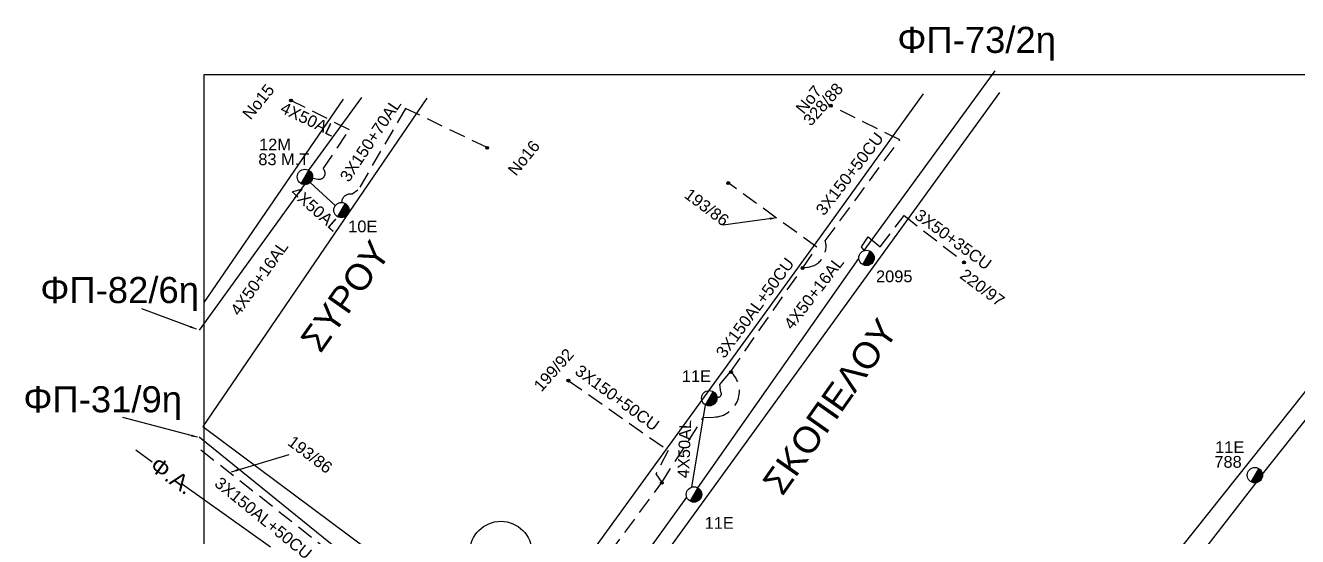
# Model space of a CAD drawing. Header units: millimetres. Extents: x 898 to 3196, y 765 to 1779.
# Drawn here: x 912.3 to 1107.4, y 1696.4 to 1774.8 of the extents above; entities that cross this region are included whole.
import ezdxf
from ezdxf.enums import TextEntityAlignment as Align

# ---------------------------------------------------------------- set-up
doc = ezdxf.new("R2010")
doc.units = ezdxf.units.MM
doc.linetypes.add('DASHED', pattern=[19.05, 12.7, -6.35])
for name, color, linetype in [('Γυμνά εναέρια ΧΤ (3Φ)   3x50+35CU', 7, 'Continuous'), ('Γυμνά εναέρια ΧΤ (3Φ)   4x50AL', 7, 'Continuous'), ('Γυμνά εναέρια ΧΤ και ΦΟΠ (3Φ)   4x50+16AL', 7, 'Continuous'), ('Επιγραφές - Σχήματα', 7, 'Continuous'), ('Καλώδια ΧΤ   3x150+50CU', 7, 'DASHED'), ('Καλώδια ΧΤ   3x150+70AL', 7, 'DASHED'), ('Καλώδια ΧΤ   3x150AL+50CU', 7, 'DASHED'), ('Καλώδια ΧΤ   4x50AL+13CU', 7, 'SYN_LINE'), ('Στύλος ΦΜ', 7, 'Continuous'), ('Στύλος ΦΜ @ 1', 7, 'Continuous'), ('Συνδέσεις', 7, 'Continuous'), ('Υπόβαθρο ΔΕΗ', 7, 'Continuous')]:
    doc.layers.add(name, color=color, linetype=linetype)
doc.styles.add('ar', font='arial.ttf')
doc.styles.get("Standard").update_dxf_attribs({"font": 'arial.ttf'})
doc.linetypes.add('SYN_LINE', pattern='A,0.5,-0.0001,["/\\/\\/\\/",Standard,S=0.1,R=0,X=0,Y=-0.05],-0.25', length=0.7501)
doc.dimstyles.new('ISO-25', dxfattribs={"dimtxt": 2.5, "dimasz": 2.5, "dimexe": 1.25, "dimexo": 0.625, "dimtad": 1, "dimtxsty": 'Standard', "dimcen": 2.5, "dimadec": 0, "dimazin": 0, "dimtfac": 1, "dimtmove": 0, "dimatfit": 3, "dimfxl": 1, "dimarcsym": 0})

# ---------------------------------------------------------------- blocks, each defined once
blk = doc.blocks.new('ΥΠΑΡΧΩΝ ΤΣΙΜΕΝΤΕΝΙΟΣ ΣΤΥΛΟΣ')
at = {"layer": 'Στύλος ΦΜ'}
blk.add_hatch(color=7, dxfattribs=at).paths.add_polyline_path([(-1.29, -2.28, 0.574793), (2.62, 0, 0.268822), (1.3, 2.27)])
at = {"layer": 'Στύλος ΦΜ', "color": 7}
blk.add_line((-1.29, -2.28), (1.3, 2.27), dxfattribs=at)
blk.add_circle((0, 0), 2.62, dxfattribs=at)
at = {"layer": 'Στύλος ΦΜ', "flags": 4}
for tag, p in [('ΑΡΙΘΜΟΣ', (-4.68, 8.05)), ('ΤΥΠΟΣ', (-4.91, 3.03))]:
    blk.add_attdef(tag, p, '', height=4, dxfattribs=at)
blk = doc.blocks.new('_ΣΥΝΔΕΣΗ')
at = {"layer": 'Συνδέσεις', "linetype": 'SYN_LINE', "ltscale": 40}
blk.add_hatch(color=256, dxfattribs=at).paths.add_polyline_path([(0.5, -0.01, 1), (-0.5, -0.01, 1)])
at = {"layer": 'Συνδέσεις'}
blk.add_circle((0, -0.01), 0.5, dxfattribs=at)

msp = doc.modelspace()

# ---------------------------------------------------------------- linework, layer by layer
at = {"layer": 'Γυμνά εναέρια ΧΤ (3Φ)   3x50+35CU', "color": 190, "linetype": 'DASHED', "ltscale": 0.2}
msp.add_lwpolyline([(1040.96, 1740.28), (1040.55, 1740.86), (1041.57, 1742.41), (1043.4, 1740.86), (1047.07, 1745.66), (1056.28, 1738.5)], dxfattribs=at)
at = {"layer": 'Γυμνά εναέρια ΧΤ (3Φ)   4x50AL', "color": 85, "linetype": 'DASHED', "ltscale": 0.2}
msp.add_lwpolyline([(956.33, 1751.39), (957.2, 1751.24, 0.746972), (957.97, 1752.82), (961.99, 1758.81), (953.03, 1763.33)], format="xyb", dxfattribs=at)
at = {"layer": 'Γυμνά εναέρια ΧΤ (3Φ)   4x50AL', "color": 85, "ltscale": 0.2}
msp.add_lwpolyline([(955.99, 1750.74), (959.83, 1747.2)], dxfattribs=at)
at = {"layer": 'Γυμνά εναέρια ΧΤ (3Φ)   4x50AL', "color": 190, "linetype": 'Continuous'}
msp.add_lwpolyline([(1014.52, 1703.99), (1016.61, 1716.61)], dxfattribs=at)
at = {"layer": 'Γυμνά εναέρια ΧΤ και ΦΟΠ (3Φ)   4x50+16AL', "color": 190, "linetype": 'Continuous'}
for points in [[(1040.96, 1740.28), (1061.07, 1767.87)], [(1015.43, 1703.88), (1040.14, 1739.06)], [(991.76, 1671.92), (1013.74, 1702.45)]]:
    msp.add_lwpolyline(points, dxfattribs=at)
at = {"layer": 'Γυμνά εναέρια ΧΤ και ΦΟΠ (3Φ)   4x50+16AL', "color": 85, "linetype": 'Continuous'}
for points in [[(955.76, 1752.61), (963.92, 1763.75)], [(955.1, 1750.41), (938.93, 1728.05)]]:
    msp.add_lwpolyline(points, dxfattribs=at)
at = {"layer": 'Επιγραφές - Σχήματα'}
msp.add_lwpolyline([(939.73, 1767.32), (2955.99, 1767.32), (2955.99, 771.15), (939.73, 771.15)], close=True, dxfattribs=at)
at = {"layer": 'Επιγραφές - Σχήματα', "color": 85, "linetype": 'Continuous'}
for points in [[(929.21, 1709.74), (931.73, 1707.86)], [(936.39, 1704.44), (949.89, 1694.85)]]:
    msp.add_lwpolyline(points, dxfattribs=at)
at = {"layer": 'Επιγραφές - Σχήματα', "linetype": 'Continuous'}
msp.add_circle((985.22, 1694), 4.75, dxfattribs=at)
at = {"layer": 'Καλώδια ΧΤ   3x150+50CU', "color": 133, "ltscale": 0.2}
for points in [[(1018.36, 1717.77), (1018.63, 1717.81, 0.551078), (1018.98, 1718.55), (1018.83, 1719.76), (1020.48, 1721.71), (1031.52, 1737.65), (1032.26, 1737.73, 0.465317), (1034.98, 1741.78), (1046.4, 1757.26)], [(984.91, 1678.09), (988.38, 1675.61), (1009.9, 1704.7), (1016.29, 1714.7), (1017.91, 1714.74, 0.68016), (1020.48, 1721.71)]]:
    msp.add_lwpolyline(points, format="xyb", dxfattribs=at)
msp.add_lwpolyline([(995.57, 1720.37), (1010.88, 1709.62), (1009.01, 1706.01), (1009.9, 1704.7)], dxfattribs=at)
at = {"layer": 'Καλώδια ΧΤ   3x150+70AL', "color": 85, "ltscale": 0.2}
msp.add_lwpolyline([(983.11, 1756.08), (970.6, 1762.1), (963.28, 1749.54), (962.39, 1748.94, 0.454519), (960.79, 1747.66, -2.381193)], format="xyb", dxfattribs=at)
at = {"layer": 'Καλώδια ΧΤ   3x150AL+50CU', "color": 133, "ltscale": 0.2}
for points in [[(1046.4, 1757.26), (1035.81, 1762.54)], [(1031.52, 1737.65), (1033.68, 1740.8), (1020.1, 1750.67)]]:
    msp.add_lwpolyline(points, dxfattribs=at)
at = {"layer": 'Καλώδια ΧΤ   3x150AL+50CU', "color": 5, "linetype": 'Continuous', "ltscale": 0.2}
msp.add_lwpolyline([(964.45, 1690.98), (938.92, 1711.64)], dxfattribs=at)
at = {"layer": 'Καλώδια ΧΤ   3x150AL+50CU', "color": 2, "ltscale": 0.2}
msp.add_lwpolyline([(981.05, 1679.87), (978.76, 1681.85), (977.08, 1679.75), (938.38, 1710.33)], dxfattribs=at)
at = {"layer": 'Καλώδια ΧΤ   4x50AL+13CU', "color": 30, "linetype": 'Continuous'}
for points in [[(1102.06, 1705.99), (1114.34, 1721.44)], [(1083.91, 1682.44), (1101.07, 1704.67)]]:
    msp.add_lwpolyline(points, dxfattribs=at)
at = {"layer": 'Υπόβαθρο ΔΕΗ'}
for points in [[(973.85, 1763.69), (939.53, 1713.31), (987.33, 1677.64), (1033.59, 1741.48), (1050.05, 1764.34)], [(1061.72, 1764.54), (993.6, 1670.55), (1041.54, 1634.21), (1089.66, 1694.83), (1138, 1755.56), (1122.85, 1765.62)], [(961.01, 1763.5), (939.67, 1732.3)]]:
    msp.add_lwpolyline(points, dxfattribs=at)

# ---------------------------------------------------------------- block references
at = {"layer": 'Στύλος ΦΜ @ 1', "ltscale": 40}
ref = msp.add_blockref('ΥΠΑΡΧΩΝ ΤΣΙΜΕΝΤΕΝΙΟΣ ΣΤΥΛΟΣ', (955.17, 1751.58), dxfattribs=dict(at, xscale=0.4499999999998181, yscale=0.4499999999998181, zscale=0.4499999999998181))
ref.add_attrib('ΤΥΠΟΣ', '83 M.T', (948.02, 1753.39), dxfattribs={"layer": 'Στύλος ΦΜ', "height": 1.8, "flags": 4})
ref.add_attrib('ΑΡΙΘΜΟΣ', '12M', (948.13, 1755.65), dxfattribs={"layer": 'Στύλος ΦΜ', "height": 1.8, "flags": 4})
ref = msp.add_blockref('ΥΠΑΡΧΩΝ ΤΣΙΜΕΝΤΕΝΙΟΣ ΣΤΥΛΟΣ', (960.77, 1746.49), dxfattribs=dict(at, xscale=0.4499999999998181, yscale=0.4499999999998181, zscale=0.4499999999998181))
ref.add_attrib('ΤΥΠΟΣ', '10E', (961.81, 1743.09), dxfattribs={"layer": 'Στύλος ΦΜ', "height": 1.8, "flags": 4})
ref = msp.add_blockref('ΥΠΑΡΧΩΝ ΤΣΙΜΕΝΤΕΝΙΟΣ ΣΤΥΛΟΣ', (1041.31, 1739.16), dxfattribs=dict(at, xscale=0.4499999999998181, yscale=0.4499999999998181, zscale=0.4499999999998181))
ref.add_attrib('ΤΥΠΟΣ', '2095', (1042.77, 1735.43), dxfattribs={"layer": 'Στύλος ΦΜ', "height": 1.8, "flags": 4})
ref = msp.add_blockref('ΥΠΑΡΧΩΝ ΤΣΙΜΕΝΤΕΝΙΟΣ ΣΤΥΛΟΣ', (1017.19, 1717.63), dxfattribs=dict(at, xscale=0.4499999999998181, yscale=0.4499999999998181, zscale=0.4499999999998181))
ref.add_attrib('ΤΥΠΟΣ', '11E', (1012.98, 1720.11), dxfattribs={"layer": 'Στύλος ΦΜ', "height": 1.8, "flags": 4})
ref = msp.add_blockref('ΥΠΑΡΧΩΝ ΤΣΙΜΕΝΤΕΝΙΟΣ ΣΤΥΛΟΣ', (1100.89, 1705.83), dxfattribs=dict(at, xscale=0.4499999999998181, yscale=0.4499999999998181, zscale=0.4499999999998181))
ref.add_attrib('ΤΥΠΟΣ', '788', (1094.67, 1706.97), dxfattribs={"layer": 'Στύλος ΦΜ', "height": 1.8, "flags": 4})
ref.add_attrib('ΑΡΙΘΜΟΣ', '11E', (1094.78, 1709.23), dxfattribs={"layer": 'Στύλος ΦΜ', "height": 1.8, "flags": 4})
ref = msp.add_blockref('ΥΠΑΡΧΩΝ ΤΣΙΜΕΝΤΕΝΙΟΣ ΣΤΥΛΟΣ', (1014.85, 1702.86), dxfattribs=dict(at, xscale=0.4499999999998181, yscale=0.4499999999998181, zscale=0.4499999999998181))
ref.add_attrib('ΤΥΠΟΣ', '11E', (1016.49, 1697.6), dxfattribs={"layer": 'Στύλος ΦΜ', "height": 1.8, "flags": 4})
at = {"layer": 'Συνδέσεις', "xscale": 0.4500000000000455, "yscale": 0.4500000000000455, "zscale": 0.4500000000000455}
for p in [(953.04, 1763.31), (1035.82, 1762.52), (983.12, 1756.05), (1020.11, 1750.64), (1056.28, 1738.47), (1031.53, 1737.63), (1020.53, 1721.65), (995.58, 1720.34), (1009.91, 1704.67)]:
    msp.add_blockref('_ΣΥΝΔΕΣΗ', p, dxfattribs=at)

# ---------------------------------------------------------------- texts
at = {"layer": 'Γυμνά εναέρια ΧΤ (3Φ)   3x50+35CU', "linetype": 'Continuous'}
msp.add_text('3X50+35CU', height=1.8, rotation=323.649, dxfattribs=at).set_placement((1054.62, 1741.99), align=Align.MIDDLE)
at = {"layer": 'Γυμνά εναέρια ΧΤ (3Φ)   4x50AL', "linetype": 'Continuous'}
for rotation, p in [(334.62, (955.66, 1760.44)), (318.6769, (956.77, 1746.71)), (87.9344, (1013.36, 1709.84))]:
    msp.add_text('4X50AL', height=1.8, rotation=rotation, dxfattribs=at).set_placement(p, align=Align.MIDDLE)
at = {"layer": 'Γυμνά εναέρια ΧΤ και ΦΟΠ (3Φ)   4x50+16AL', "linetype": 'Continuous'}
for rotation, p in [(54.5696, (948.16, 1736.06)), (52.3699, (1033.23, 1733.8))]:
    msp.add_text('4X50+16AL', height=1.8, rotation=rotation, dxfattribs=at).set_placement(p, align=Align.MIDDLE)
at = {"layer": 'Επιγραφές - Σχήματα', "linetype": 'Continuous', "char_height": 4, "width": 25.2338, "attachment_point": 1, "style": 'ar'}
for s, insert in [('ΦΠ-73/2η', (1046.04, 1774.61)), ('ΦΠ-82/6η', (914.58, 1736.23)), ('ΦΠ-31/9η', (911.98, 1719.47))]:
    msp.add_mtext(s, dxfattribs=dict(at, insert=insert))
at = {"layer": 'Επιγραφές - Σχήματα', "linetype": 'Continuous', "attachment_point": 1, "style": 'ar'}
for s, insert, char_height, width, rotation in [('Νο15', (945.43, 1761.36), 1.8, 7.9922, 50.8594), ('Νο7', (1030.3, 1762.22), 1.8, 7.9922, 50.8594), ('328/88', (1031.43, 1760.45), 1.8, 7.9922, 48.4442), ('Νο16', (986.15, 1752.74), 1.8, 7.9922, 50.8594), ('193/86', (1014.28, 1749.97), 1.8, 7.9922, 323.1277), ('ΣΥΡΟΥ', (954.27, 1726.69), 4, 25.2338, 54.8735), ('220/97', (1056.55, 1737.63), 1.8, 7.9922, 323.1277), ('ΣΚΟΠΕΛΟΥ', (1025.14, 1704.79), 4, 25.2338, 54.8735), ('199/92', (990.1, 1719.7), 1.8, 7.9922, 48.4442), ('193/86', (953.44, 1712.02), 1.8, 7.9922, 323.1277)]:
    msp.add_mtext(s, dxfattribs=dict(at, insert=insert, char_height=char_height, width=width, rotation=rotation))
at = {"layer": 'Επιγραφές - Σχήματα', "color": 85, "linetype": 'Continuous', "insert": (932.61, 1708.82), "char_height": 2.5, "width": 5.0748, "attachment_point": 1, "rotation": 324.6096, "style": 'ar'}
msp.add_mtext('Φ.A.', dxfattribs=at)
at = {"layer": 'Καλώδια ΧΤ   3x150+50CU', "linetype": 'Continuous'}
msp.add_text('3X150+50CU', height=1.8, rotation=323.7499, dxfattribs=at).set_placement((1003.08, 1717.7), align=Align.MIDDLE)
at = {"layer": 'Καλώδια ΧΤ   3x150+50CU', "linetype": 'Continuous', "insert": (1033.37, 1746.62), "char_height": 1.8, "width": 19.8823, "attachment_point": 1, "rotation": 52.2838, "style": 'ar'}
msp.add_mtext('3Χ150+50CU', dxfattribs=at)
at = {"layer": 'Καλώδια ΧΤ   3x150+70AL', "linetype": 'Continuous'}
msp.add_text('3X150+70AL', height=1.8, rotation=56.1657, dxfattribs=at).set_placement((965.22, 1757.22), align=Align.MIDDLE)
at = {"layer": 'Καλώδια ΧΤ   3x150AL+50CU', "linetype": 'Continuous'}
for rotation, p in [(53.5918, (1024.2, 1731.51)), (320.81, (948.79, 1699.24))]:
    msp.add_text('3X150AL+50CU', height=1.8, rotation=rotation, dxfattribs=at).set_placement(p, align=Align.MIDDLE)

# ---------------------------------------------------------------- leaders
at = {"layer": 'Επιγραφές - Σχήματα', "ltscale": 40}
for points in [[(1027.49, 1745.3), (1019.33, 1744.2)], [(938.52, 1728.25), (930.14, 1731.34)], [(938.71, 1711.65), (927.25, 1714.65)], [(943.92, 1706.33), (952.74, 1709.02)]]:
    msp.add_leader(points, dimstyle='ISO-25', override={"dimasz": 1, "dimtad": 0}, dxfattribs=at)

doc.saveas('drawing.dxf')
